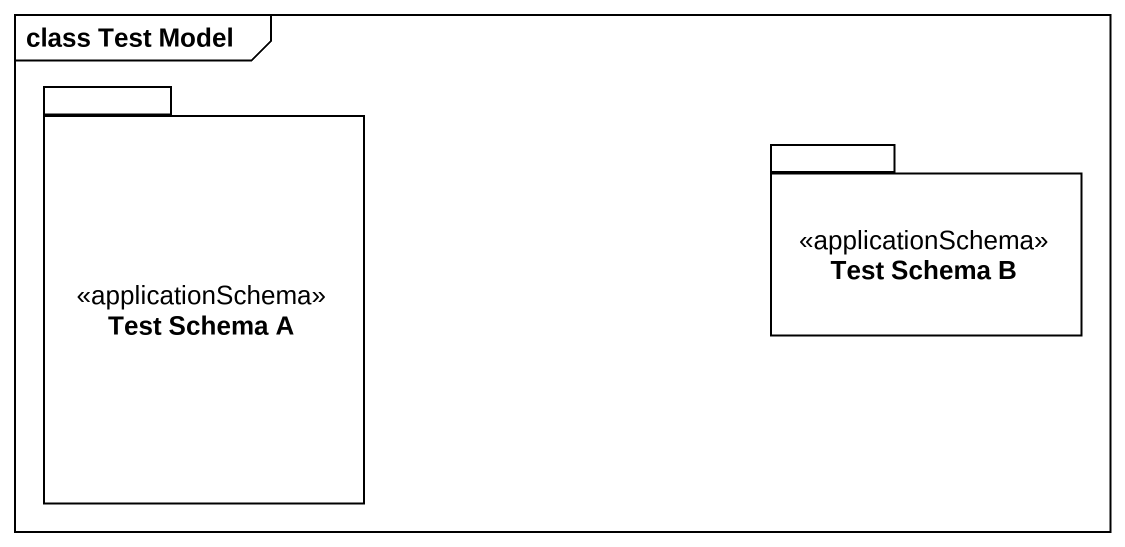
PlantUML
@startuml
mainframe class Test Model
package "Test Schema A" as Test_Schema_A <<applicationSchema>> {
}
package "Test Schema B" as Test_Schema_B <<applicationSchema>> {
}
@enduml
